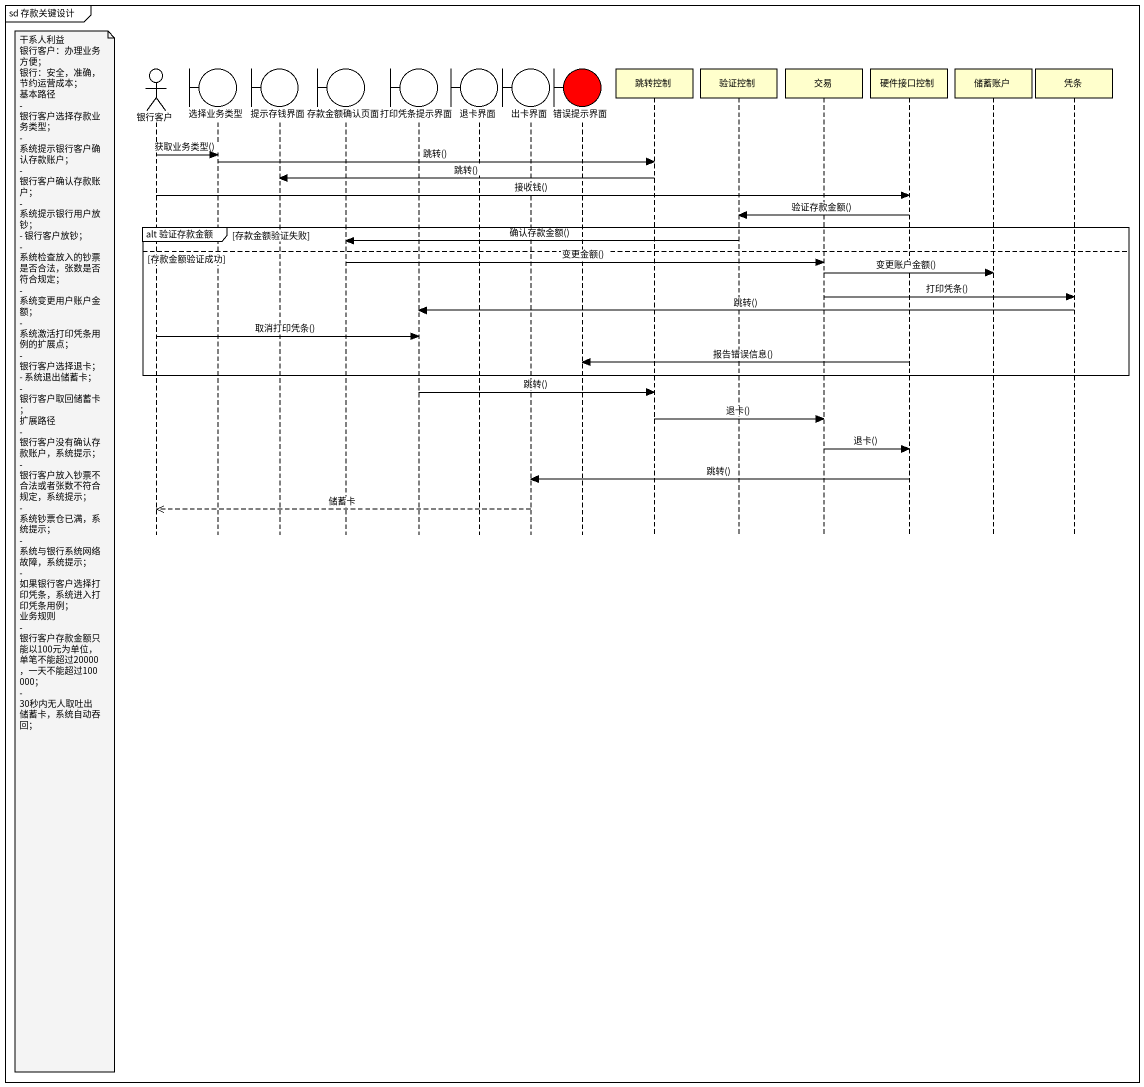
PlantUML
@startuml
mainframe sd 存款关键设计
hide footbox
actor 银行客户
boundary 选择业务类型
boundary 提示存钱界面
boundary 存款金额确认页面
boundary 打印凭条提示界面
boundary 退卡界面
boundary 出卡界面
boundary 错误提示界面 #FF0000
participant 跳转控制
participant 验证控制
participant 交易
participant 硬件接口控制
participant 储蓄账户
participant 凭条

银行客户 -> 选择业务类型 : 获取业务类型()
选择业务类型 -> 跳转控制 : 跳转()
跳转控制 -> 提示存钱界面 : 跳转()
银行客户 -> 硬件接口控制 : 接收钱()
硬件接口控制 -> 验证控制 : 验证存款金额()
group alt 验证存款金额 [存款金额验证失败]
  验证控制 -> 存款金额确认页面 : 确认存款金额()
else 存款金额验证成功
  存款金额确认页面 -> 交易 : 变更金额()
  交易 -> 储蓄账户 : 变更账户金额()
  交易 -> 凭条 : 打印凭条()
  凭条 -> 打印凭条提示界面 : 跳转()
  银行客户 -> 打印凭条提示界面 : 取消打印凭条()
  硬件接口控制 -> 错误提示界面 : 报告错误信息()
end
打印凭条提示界面 -> 跳转控制 : 跳转()
跳转控制 -> 交易 : 退卡()
交易 -> 硬件接口控制 : 退卡()
硬件接口控制 -> 出卡界面 : 跳转()
出卡界面 -->> 银行客户 : 储蓄卡
note left of 银行客户
  干系人利益
  银行客户：办理业务方便；
  银行：安全，准确，节约运营成本；
  基本路径
  - 银行客户选择存款业务类型；
  - 系统提示银行客户确认存款账户；
  - 银行客户确认存款账户；
  - 系统提示银行用户放钞；
  - 银行客户放钞；
  - 系统检查放入的钞票是否合法，张数是否符合规定；
  - 系统变更用户账户金额；
  - 系统激活打印凭条用例的扩展点；
  - 银行客户选择退卡；
  - 系统退出储蓄卡；
  - 银行客户取回储蓄卡；
  扩展路径
  - 银行客户没有确认存款账户，系统提示；
  - 银行客户放入钞票不合法或者张数不符合规定，系统提示；
  - 系统钞票仓已满，系统提示；
  - 系统与银行系统网络故障，系统提示；
  - 如果银行客户选择打印凭条，系统进入打印凭条用例；
  业务规则
  - 银行客户存款金额只能以100元为单位，单笔不能超过20000，一天不能超过100000；
  - 30秒内无人取吐出储蓄卡，系统自动吞回；
end note
@enduml
